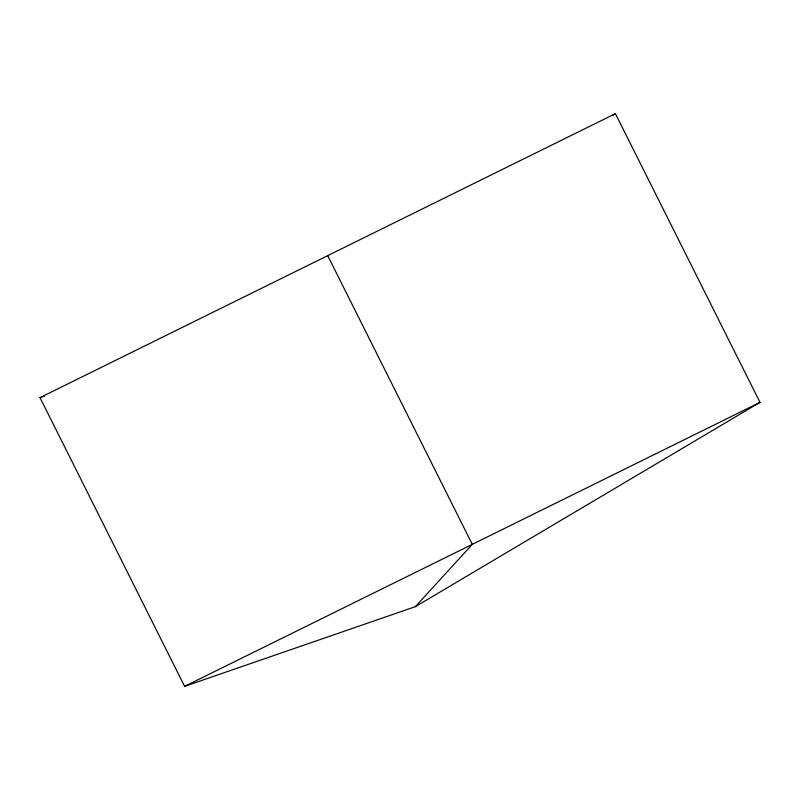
<?xml version="1.0" encoding="UTF-8"?>
<svg xmlns="http://www.w3.org/2000/svg" width="800" height="800" viewBox="0 0 800 800"><rect width="100%" height="100%" fill="white"/><g stroke="black" fill="none" stroke-linecap="round" stroke-linejoin="round"><path stroke-width="1.2" d="M415.37 606.66L760 402.36L615.42 113.64L40 397.64L184.58 686.36L415.37 606.66L472.29 544.36L327.71 255.64M612.2 115.55L615.42 113.64M184.58 686.36L760 402.36M40 397.64L44.71 396.02"/></g></svg>
